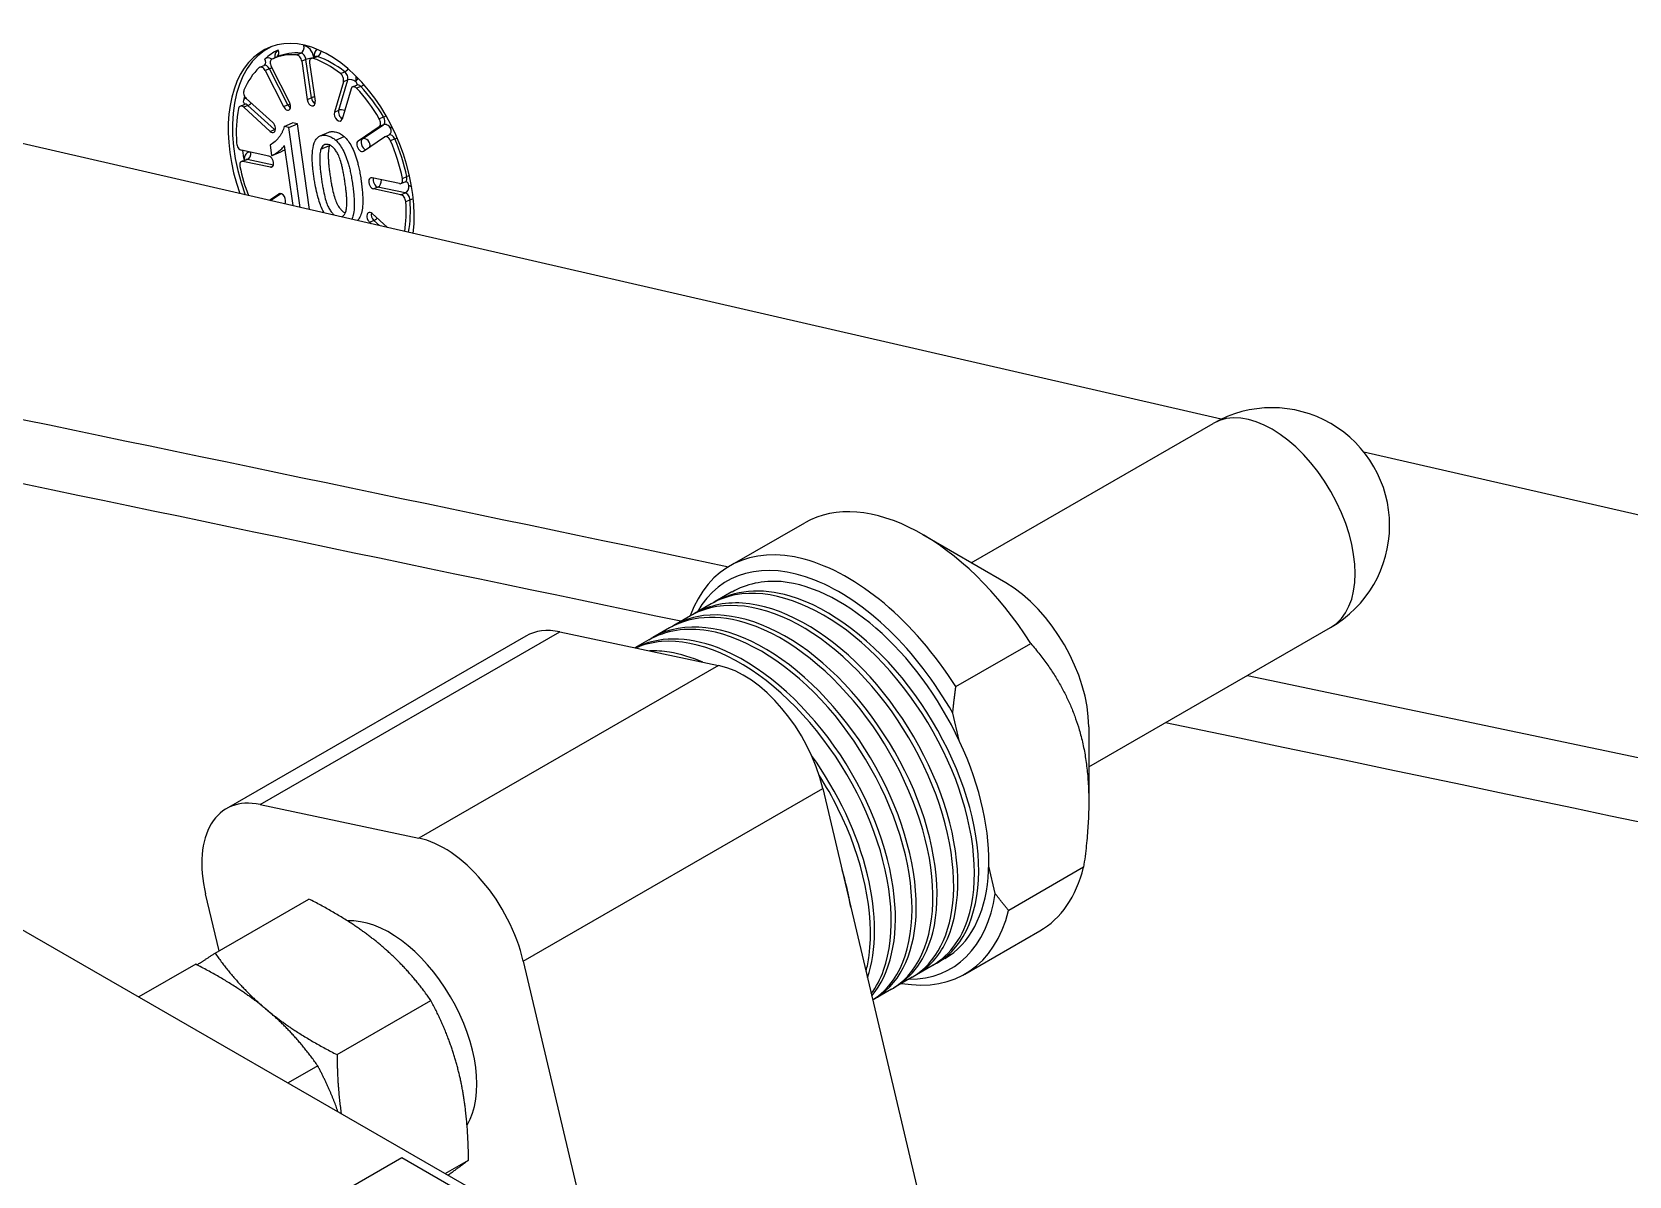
# Model space of a CAD drawing. Header units: millimetres. Extents: x 0 to 7722, y 0 to 5460.
# Drawn here: x 4555.2 to 4623.1, y 3604.8 to 3653.4 of the extents above; entities that cross this region are included whole.
import ezdxf

# ---------------------------------------------------------------- set-up
doc = ezdxf.new("R2010")
doc.units = ezdxf.units.MM
doc.header["$LTSCALE"] = 5
doc.layers.get('0').update_dxf_attribs({"linetype": 'CONTINUOUS'})

# ---------------------------------------------------------------- blocks, each defined once
blk = doc.blocks.new('RWFWFWEWEFWEFWEF')
for p, q in [((95.253, 2.657), (26.156, 18.543)), ((54.426, 17.601), (54.607, 17.677)), ((55.002, 17.975), (55.184, 18.051)), ((55.983, 18.127), (56.165, 18.203)), ((56.383, 17.93), (56.202, 17.853)), ((56.202, 17.853), (56.43, 16.229)), ((56.612, 16.305), (56.383, 17.93)), ((56.539, 17.782), (56.768, 16.157)), ((56.611, 17.977), (56.793, 18.053)), ((56.873, 18.053), (56.692, 17.977)), ((54.833, 17.534), (54.652, 17.458)), ((54.652, 17.458), (55.431, 15.928)), ((55.613, 16.004), (54.833, 17.534)), ((54.911, 17.631), (55.69, 16.101)), ((57.974, 16.984), (57.59, 15.7)), ((57.772, 15.776), (58.155, 17.06)), ((57.85, 17.333), (58.032, 17.409)), ((58.155, 17.06), (57.974, 16.984)), ((56.43, 16.229), (56.612, 16.305)), ((58.299, 16.687), (57.915, 15.403)), ((58.365, 16.769), (58.546, 16.845)), ((58.715, 16.785), (58.533, 16.709)), ((53.587, 15.947), (53.768, 16.023)), ((53.92, 15.979), (53.739, 15.903)), ((54.861, 14.877), (53.739, 15.903)), ((54.972, 15.25), (53.85, 16.275)), ((55.042, 14.953), (53.92, 15.979)), ((55.431, 15.928), (55.613, 16.004)), ((57.59, 15.7), (57.772, 15.776)), ((54.861, 14.877), (55.042, 14.953)), ((55.453, 15.087), (55.816, 15.239)), ((55.654, 15.044), (55.453, 15.087)), ((55.654, 15.044), (56.017, 15.196)), ((56.131, 11.652), (55.654, 15.044)), ((56.017, 15.196), (55.816, 15.239)), ((56.528, 11.561), (56.017, 15.196)), ((58.599, 14.483), (59.493, 15.083)), ((58.781, 14.559), (59.674, 15.159)), ((59.674, 15.159), (59.493, 15.083)), ((59.497, 15.413), (59.679, 15.489)), ((54.856, 14.296), (54.919, 13.848)), ((55.461, 14.274), (55.82, 11.724)), ((56.988, 14.687), (57.351, 14.839)), ((57.018, 14.123), (57.382, 14.275)), ((57.645, 14.505), (58.008, 14.657)), ((58.599, 14.483), (58.781, 14.559)), ((58.825, 14.04), (59.718, 14.639)), ((59.735, 14.648), (59.917, 14.724)), ((60.153, 14.558), (59.972, 14.482)), ((54.805, 13.83), (53.641, 14.076)), ((53.644, 13.6), (53.826, 13.676)), ((53.889, 13.681), (53.708, 13.605)), ((54.871, 13.36), (53.708, 13.605)), ((55, 13.447), (53.889, 13.681)), ((54.948, 13.86), (55.311, 14.012)), ((54.871, 13.36), (54.982, 13.406)), ((60.351, 12.658), (59.188, 12.904)), ((60.483, 12.882), (60.664, 12.958)), ((54.828, 11.952), (55.234, 12.224)), ((54.879, 11.94), (55.32, 12.236)), ((55.268, 12.238), (55.234, 12.224)), ((59.436, 12.509), (59.254, 12.433)), ((60.418, 12.187), (59.254, 12.433)), ((60.599, 12.263), (59.436, 12.509)), ((60.415, 12.663), (60.596, 12.739)), ((60.418, 12.187), (60.599, 12.263)), ((60.803, 11.969), (60.622, 11.893)), ((59.269, 11.09), (59.087, 11.014)), ((59.148, 10.958), (59.087, 11.014)), ((59.841, 10.799), (59.199, 11.386)), ((59.502, 10.877), (59.269, 11.09)), ((3.889, 4.269), (88.742, -44.594)), ((84.638, -3.438), (94.911, 2.478)), ((203.519, -22.233), (101.314, 1.264)), ((74.385, -3.573), (77.567, -1.74)), ((86.107, -4.29), (82.585, -2.247)), ((74.476, -4.674), (73.769, -5.081)), ((73.592, -5.183), (72.885, -5.59)), ((72.708, -5.692), (72.001, -6.099)), ((65.728, -6.551), (53, -13.88)), ((54.432, -13.702), (67.16, -6.373)), ((67.16, -6.373), (73.903, -7.798)), ((70.941, -6.71), (70.354, -7.048)), ((71.824, -6.201), (71.117, -6.608)), ((89.628, -12.104), (99.902, -6.188)), ((83.987, -8.698), (87.169, -6.865)), ((73.903, -7.798), (61.175, -15.128)), ((84.125, -10.985), (83.852, -9.826)), ((89.628, -10.406), (89.628, -13.593)), ((65.611, -20.351), (78.338, -13.021)), ((78.338, -13.021), (85.065, -41.562)), ((54.432, -13.702), (61.175, -15.128)), ((85.656, -17.481), (85.383, -16.322)), ((89.41, -16.37), (86.228, -18.202)), ((52.692, -19.914), (52.123, -17.501)), ((52.522, -20.012), (56.509, -17.716)), ((58.186, -18.671), (58.237, -18.642)), ((84.366, -20.904), (87.548, -19.072)), ((83.513, -20.241), (83.194, -20.425)), ((51.701, -20.485), (49.288, -21.874)), ((65.611, -20.351), (68.589, -32.989)), ((83.017, -20.527), (82.31, -20.934)), ((81.249, -21.545), (80.542, -21.952)), ((82.133, -21.036), (81.426, -21.443)), ((57.703, -24.324), (61.691, -22.028)), ((56.882, -24.797), (55.623, -25.522)), ((63.224, -27.309), (63.227, -27.308)), ((60.458, -28.707), (49.851, -34.815)), ((85.206, -42.959), (60.458, -28.707)), ((62.3, -29.367), (63.287, -28.799))]:
    blk.add_line(p, q)
blk.add_arc((97.407, -1.855), 5, 299.93599, 119.93599)
for centre, major_axis, ratio, start_param, end_param in [((57.03, 13.132), (-2.22, 5.304), 0.616333, 3.96838, 7.765153), ((57.211, 13.208), (-2.22, 5.304), 0.616333, 0.02778, 1.505798), ((57.393, 13.284), (-2.124, 5.073), 0.616333, 0.020765, 0.2211), ((55.403, 17.87), (-0.193, 0.461), 0.616333, 0.020765, 1.044706), ((55.023, 18.253), (0.104, -0.227), 0.787316, 0.068678, 1.544273), ((56.115, 18.441), (-0.018, -0.249), 0.75173, 0.363701, 1.934497), ((57.393, 13.284), (-2.124, 5.073), 0.616333, 5.933985, 5.980686), ((56.396, 18.041), (-0.193, 0.461), 0.616333, 4.424691, 5.980686), ((57.071, 17.899), (-0.193, 0.461), 0.616333, 0.017944, 1.047198), ((54.704, 17.447), (-0.097, 0.231), 0.616333, 4.833321, 6.283185), ((54.453, 17.871), (0.17, -0.184), 0.768316, 0, 1.2976), ((54.886, 17.523), (-0.193, 0.461), 0.616333, 5.545518, 6.504285), ((55.04, 17.718), (-0.097, 0.231), 0.616333, 0.020765, 1.691729), ((57.03, 13.132), (-2.027, 4.843), 0.616333, 5.980686, 6.30395), ((57.211, 13.208), (-2.027, 4.843), 0.616333, 5.980686, 6.283185), ((56.033, 17.889), (-0.097, 0.231), 0.616333, 4.309723, 5.980686), ((56.215, 17.965), (-0.097, 0.231), 0.616333, 4.309723, 5.980686), ((56.552, 17.894), (0.248, 0.035), 0.308594, 1.289447, 2.275696), ((56.708, 17.747), (-0.097, 0.231), 0.616333, 5.780351, 7.451315), ((57.03, 13.132), (2.027, -4.843), 0.616333, 2.315495, 2.638759), ((56.889, 17.823), (-0.097, 0.231), 0.616333, 5.780351, 6.283185), ((56.857, 18.284), (0.082, 0.236), 0.690011, 3.693502, 4.953315), ((57.211, 13.208), (2.027, -4.843), 0.616333, 2.315495, 2.638759), ((57.03, 13.132), (-2.027, 4.843), 0.616333, 0.2211, 0.544364), ((54.522, 17.371), (-0.097, 0.231), 0.616333, 4.833321, 6.504285), ((54.963, 17.621), (0.223, 0.113), 0.095001, 4.044751, 4.545462), ((57.811, 17.133), (0.097, -0.231), 0.616333, 0.644531, 2.315495), ((58.071, 17.609), (0.153, 0.198), 0.533719, 3.895797, 4.720715), ((57.993, 17.209), (0.097, -0.231), 0.616333, 0.644531, 2.315495), ((58.318, 16.912), (0.24, -0.072), 0.629502, 0.916082, 2.486878), ((58.174, 17.285), (0.193, -0.461), 0.616333, 0.644531, 1.181649), ((58.825, 16.69), (-0.193, 0.461), 0.616333, 0.128256, 0.644531), ((58.318, 16.912), (0.24, -0.072), 0.629502, 0.086604, 0.916082), ((57.393, 13.284), (-2.124, 5.073), 0.616333, 0.684526, 0.744699), ((54.046, 15.869), (-0.193, 0.461), 0.616333, 0.132871, 0.744699), ((53.906, 16.461), (-0.097, 0.231), 0.616333, 0.544364, 2.215327), ((56.781, 16.269), (-0.248, -0.035), 0.308594, 4.826355, 5.417288), ((56.781, 16.269), (0.097, -0.231), 0.616333, 4.309723, 5.590186), ((58.461, 16.538), (-0.097, 0.231), 0.616333, 5.256753, 6.927716), ((57.03, 13.132), (2.027, -4.843), 0.616333, 1.791896, 2.11516), ((58.643, 16.614), (-0.097, 0.231), 0.616333, 5.256753, 6.283185), ((58.786, 16.955), (0.182, 0.171), 0.407818, 3.971402, 4.632769), ((57.211, 13.208), (2.027, -4.843), 0.616333, 1.791896, 2.11516), ((57.03, 13.132), (-2.027, 4.843), 0.616333, 0.744699, 1.067962), ((53.683, 15.717), (-0.097, 0.231), 0.616333, 5.35692, 7.027884), ((53.53, 16.051), (0.245, -0.048), 0.579032, 0.168017, 0.85711), ((53.865, 15.793), (-0.097, 0.231), 0.616333, 5.35692, 6.283185), ((53.976, 16.165), (0.169, 0.185), 0.47314, 3.937561, 4.697441), ((55.561, 16.015), (0.097, -0.231), 0.616333, 4.833321, 7.974914), ((55.742, 16.091), (-0.223, -0.113), 0.095001, 0.903158, 1.387613), ((55.742, 16.091), (0.097, -0.231), 0.616333, 4.833321, 5.590186), ((56.599, 16.193), (0.097, -0.231), 0.616333, 4.309723, 7.451315), ((57.753, 15.551), (0.097, -0.231), 0.616333, 3.786124, 6.927716), ((57.934, 15.627), (0.097, -0.231), 0.616333, 3.786124, 5.591393), ((57.934, 15.627), (-0.24, 0.072), 0.629502, 4.52704, 5.628471), ((54.916, 15.064), (0.097, -0.231), 0.616333, 5.35692, 8.498513), ((55.098, 15.14), (-0.169, -0.185), 0.47314, 0.795968, 1.041313), ((55.098, 15.14), (0.097, -0.231), 0.616333, 5.35692, 5.590186), ((59.38, 15.304), (0.097, -0.231), 0.616333, 0.120932, 1.791896), ((59.561, 15.38), (0.097, -0.231), 0.616333, 0.120932, 1.791896), ((59.787, 14.937), (-0.139, 0.208), 0.781734, 4.559454, 6.130251), ((59.796, 15.598), (0.215, 0.127), 0.172698, 4.036316, 4.555049), ((59.787, 14.937), (0.139, -0.208), 0.781734, 0, 1.417862), ((59.743, 15.456), (0.193, -0.461), 0.616333, 0.120932, 0.405975), ((60.195, 14.569), (-0.193, 0.461), 0.616333, 6.120196, 6.404118), ((53.608, 14.312), (-0.097, 0.231), 0.616333, 1.067962, 2.738926), ((58.712, 14.261), (0.097, -0.231), 0.616333, 3.262525, 6.404118), ((58.894, 14.337), (-0.097, 0.231), 0.616333, 0.120932, 2.699907), ((58.894, 14.337), (-0.139, 0.208), 0.781734, 3.722456, 6.130251), ((59.831, 14.417), (-0.097, 0.231), 0.616333, 4.733154, 6.404118), ((60.013, 14.493), (-0.097, 0.231), 0.616333, 4.733154, 6.283185), ((57.03, 13.132), (2.027, -4.843), 0.616333, 1.268297, 1.591561), ((60.293, 14.622), (0.229, 0.099), 0.016351, 4.048207, 4.540518), ((57.211, 13.208), (2.027, -4.843), 0.616333, 1.268297, 1.591561), ((53.741, 13.37), (-0.097, 0.231), 0.616333, 5.880519, 7.551483), ((57.393, 13.284), (-2.124, 5.073), 0.616333, 1.168193, 1.248992), ((54.104, 13.522), (-0.193, 0.461), 0.616333, 5.917785, 7.330383), ((53.922, 13.446), (-0.097, 0.231), 0.616333, 5.880519, 6.283185), ((53.856, 13.917), (0.052, 0.245), 0.724502, 3.605796, 5.175204), ((54.838, 13.595), (0.097, -0.231), 0.616333, 5.880519, 9.022112), ((57.03, 13.132), (-2.027, 4.843), 0.616333, 1.268297, 1.514518), ((59.221, 12.669), (-0.097, 0.231), 0.616333, 5.880519, 9.022112), ((59.403, 12.745), (0.097, -0.231), 0.616333, 3.786925, 5.880519), ((60.5, 12.97), (0.097, -0.231), 0.616333, 0, 1.268297), ((60.829, 12.946), (0.245, 0.051), 0.234597, 1.715173, 2.257546), ((55.347, 12.002), (-0.097, 0.231), 0.616333, 3.453457, 6.404118), ((59.403, 12.745), (-0.052, -0.245), 0.724502, 0.464203, 2.033611), ((60.318, 12.894), (0.097, -0.231), 0.616333, 5.880519, 7.551483), ((60.566, 12.499), (-0.052, -0.245), 0.724502, 0.464203, 2.034999), ((60.632, 12.028), (0.097, -0.231), 0.616333, 1.067962, 2.738926), ((60.566, 12.499), (0.052, 0.245), 0.724502, 5.176592, 6.280726), ((60.681, 13.046), (0.193, -0.461), 0.616333, 5.880519, 6.249416), ((60.814, 12.104), (0.193, -0.461), 0.616333, 2.363641, 2.738926), ((60.451, 11.952), (0.097, -0.231), 0.616333, 1.067962, 2.738926), ((57.03, 13.132), (2.027, -4.843), 0.616333, 0.794236, 1.067962), ((57.211, 13.208), (2.027, -4.843), 0.616333, 0.767805, 1.067962), ((60.974, 11.91), (-0.249, -0.017), 0.379498, 4.806109, 5.441446), ((59.143, 11.2), (-0.097, 0.231), 0.616333, 5.35692, 8.498513), ((59.325, 11.276), (0.097, -0.231), 0.616333, 3.834592, 5.35692), ((59.325, 11.276), (-0.169, -0.185), 0.47314, 0.795968, 1.555848), ((97.407, -1.855), (-2.495, 4.333), 0.578093, 3.141593, 6.283185), ((82.557, -10.406), (-4.99, 8.666), 0.578093, 4.789168, 6.283185), ((79.375, -12.239), (-4.99, 8.666), 0.578093, 4.789168, 6.734212), ((79.022, -12.442), (-4.741, 8.233), 0.578093, 4.697312, 6.609068), ((79.022, -12.442), (4.491, -7.799), 0.578093, 0, 2.755286), ((86.093, -8.37), (2.495, -4.333), 0.578093, 0.787332, 2.354261), ((68.223, -10.884), (-2.495, 4.333), 0.578093, 5.805153, 6.283185), ((74.967, -12.309), (-2.495, 4.333), 0.578093, 4.234357, 5.805153), ((55.495, -18.213), (-2.495, 4.333), 0.578093, 5.805153, 7.37595), ((112.263, -26.175), (3.219, 15.231), 0.724502, 0.728228, 0.728242), ((112.263, -26.175), (-3.215, -15.214), 0.724502, 3.868555, 3.868569), ((62.239, -19.638), (2.495, -4.333), 0.578093, 1.092764, 2.663561), ((82.557, -10.406), (4.99, -8.666), 0.578093, 0, 0.537953), ((79.022, -12.442), (4.741, -8.233), 0.578093, 5.957302, 6.912995), ((79.375, -12.239), (4.99, -8.666), 0.578093, 5.832158, 6.821139), ((59.93, -23.437), (-2.62, 4.55), 0.578093, 3.4499, 6.000941)]:
    blk.add_ellipse(centre, major_axis=major_axis, ratio=ratio, start_param=start_param, end_param=end_param)
for points, knots in [([(54.623, 17.687), (54.622, 17.687), (54.622, 17.686), (54.62, 17.685), (54.619, 17.684), (54.617, 17.683), (54.616, 17.682), (54.614, 17.68), (54.613, 17.68), (54.61, 17.679), (54.609, 17.678), (54.607, 17.677)], [0.9470301, 0.9470301, 0.9470301, 0.9470301, 0.9912501, 0.9912501, 1.03547, 1.03547, 1.07969, 1.07969, 1.1239099, 1.1239099, 1.1681299, 1.1681299, 1.1681299, 1.1681299]), ([(55.143, 18.038), (55.143, 18.038), (55.143, 18.037), (55.142, 18.036), (55.139, 18.033), (55.135, 18.03)], [7.0927514, 7.0927514, 7.0927514, 7.0927514, 7.1430506, 7.1430506, 7.329946, 7.329946, 7.329946, 7.329946]), ([(56.811, 18.066), (56.811, 18.066), (56.811, 18.065), (56.808, 18.063), (56.803, 18.059), (56.795, 18.054), (56.794, 18.054), (56.793, 18.053)], [0.8095661, 0.8095661, 0.8095661, 0.8095661, 0.8879662, 0.8879662, 1.1215922, 1.1215922, 1.1681299, 1.1681299, 1.1681299, 1.1681299]), ([(58.565, 16.858), (58.565, 16.858), (58.564, 16.857), (58.562, 16.855), (58.56, 16.853), (58.554, 16.849), (58.55, 16.847), (58.546, 16.845)], [0.8095661, 0.8095661, 0.8095661, 0.8095661, 0.9103174, 0.9103174, 1.0392237, 1.0392237, 1.1681299, 1.1681299, 1.1681299, 1.1681299]), ([(53.787, 16.036), (53.787, 16.036), (53.786, 16.036), (53.785, 16.034), (53.783, 16.032), (53.777, 16.028), (53.773, 16.025), (53.768, 16.023)], [0.8095661, 0.8095661, 0.8095661, 0.8095661, 0.8702505, 0.8702505, 1.0191902, 1.0191902, 1.1681299, 1.1681299, 1.1681299, 1.1681299]), ([(55.453, 15.087), (55.438, 15.011), (55.401, 14.898), (55.323, 14.75), (55.251, 14.64), (55.166, 14.536), (55.042, 14.413), (54.934, 14.338), (54.856, 14.296)], [0.0270572, 0.0270572, 0.0270572, 0.0270572, 0.064093, 0.082611, 0.1011289, 0.1196468, 0.1381647, 0.1752006, 0.1752006, 0.1752006, 0.1752006]), ([(54.919, 13.848), (54.963, 13.865), (55.033, 13.898), (55.132, 13.961), (55.212, 14.017), (55.289, 14.079), (55.377, 14.163), (55.431, 14.229), (55.461, 14.274)], [0.21785946, 0.21785946, 0.21785946, 0.21785946, 0.24270003, 0.25512032, 0.26754061, 0.2799609, 0.29238118, 0.31722176, 0.31722176, 0.31722176, 0.31722176]), ([(57.155, 11.417), (57.078, 11.553), (56.971, 11.804), (56.85, 12.229), (56.782, 12.55), (56.736, 12.829), (56.704, 13.053), (56.679, 13.261), (56.656, 13.517), (56.645, 13.799), (56.665, 14.163), (56.739, 14.432), (56.863, 14.614), (56.984, 14.697), (57.107, 14.721), (57.22, 14.714), (57.343, 14.689), (57.487, 14.629), (57.594, 14.551), (57.645, 14.505)], [0.0064277, 0.0064277, 0.0064277, 0.0064277, 0.0586982, 0.0880473, 0.1173964, 0.1320709, 0.1467455, 0.16142, 0.1760945, 0.2054436, 0.2347927, 0.2934909, 0.32284, 0.3521891, 0.3815382, 0.3962127, 0.4108873, 0.4402364, 0.4695854, 0.4695854, 0.4695854, 0.4695854]), ([(58.075, 11.468), (58.091, 11.514), (58.116, 11.634), (58.122, 11.851), (58.113, 12.065), (58.099, 12.246), (58.081, 12.414), (58.063, 12.558), (58.042, 12.711), (58.014, 12.898), (57.978, 13.101), (57.941, 13.287), (57.889, 13.51), (57.82, 13.743), (57.744, 13.912), (57.681, 14.016), (57.617, 14.11), (57.535, 14.205), (57.433, 14.283), (57.325, 14.326), (57.222, 14.332), (57.11, 14.29), (57.049, 14.204), (57.018, 14.123)], [0.4990431, 0.4990431, 0.4990431, 0.4990431, 0.530353, 0.5616628, 0.5773177, 0.5929726, 0.6086275, 0.6164549, 0.6242824, 0.6399373, 0.6555922, 0.6712471, 0.686902, 0.7182118, 0.7495216, 0.7651765, 0.7808314, 0.8121412, 0.843451, 0.8747608, 0.9060706, 0.9373804, 1, 1, 1, 1]), ([(57.382, 14.275), (57.363, 14.223), (57.336, 14.092), (57.327, 13.865), (57.336, 13.644), (57.349, 13.459), (57.367, 13.288), (57.386, 13.143), (57.407, 12.988), (57.435, 12.801), (57.482, 12.529), (57.546, 12.235), (57.616, 12.004), (57.676, 11.855), (57.738, 11.733), (57.818, 11.61), (57.917, 11.497), (57.995, 11.439), (58.04, 11.416), (58.051, 11.411)], [0, 0, 0, 0, 0.0311902, 0.0623804, 0.0779755, 0.0935706, 0.1091657, 0.1169632, 0.1247608, 0.1403559, 0.155951, 0.1871412, 0.2183314, 0.2339265, 0.2495216, 0.2807118, 0.311902, 0.3430922, 0.3524113, 0.3524113, 0.3524113, 0.3524113]), ([(57.351, 14.839), (57.351, 14.839), (57.396, 14.858), (57.471, 14.873), (57.583, 14.866), (57.706, 14.841), (57.85, 14.781), (57.957, 14.703), (58.008, 14.657)], [0.3520563, 0.3520563, 0.3520563, 0.3520563, 0.3521891, 0.3815382, 0.3962127, 0.4108873, 0.4402364, 0.4695854, 0.4695854, 0.4695854, 0.4695854]), ([(57.645, 14.505), (57.703, 14.452), (57.812, 14.331), (57.956, 14.098), (58.061, 13.863), (58.138, 13.651), (58.192, 13.483), (58.243, 13.291), (58.29, 13.07), (58.327, 12.863), (58.354, 12.684), (58.381, 12.494), (58.408, 12.272), (58.434, 11.951), (58.438, 11.614), (58.401, 11.337), (58.357, 11.197), (58.336, 11.145)], [0.4695854, 0.4695854, 0.4695854, 0.4695854, 0.5027364, 0.5358873, 0.5690382, 0.5856136, 0.6021891, 0.6187645, 0.63534, 0.6519154, 0.6602032, 0.6684909, 0.6850664, 0.7016418, 0.7347927, 0.7679436, 0.7910705, 0.7910705, 0.7910705, 0.7910705]), ([(58.008, 14.657), (58.066, 14.604), (58.175, 14.483), (58.319, 14.25), (58.424, 14.015), (58.501, 13.803), (58.555, 13.635), (58.606, 13.443), (58.653, 13.223), (58.69, 13.015), (58.717, 12.836), (58.744, 12.646), (58.771, 12.424), (58.797, 12.103), (58.801, 11.766), (58.76, 11.458), (58.681, 11.233), (58.606, 11.129), (58.566, 11.092)], [0.4695854, 0.4695854, 0.4695854, 0.4695854, 0.5027364, 0.5358873, 0.5690382, 0.5856136, 0.6021891, 0.6187645, 0.63534, 0.6519154, 0.6602032, 0.6684909, 0.6850664, 0.7016418, 0.7347927, 0.7679436, 0.8010945, 0.8290271, 0.8290271, 0.8290271, 0.8290271]), ([(59.926, 14.729), (59.926, 14.729), (59.925, 14.729), (59.924, 14.728), (59.923, 14.727), (59.922, 14.727), (59.921, 14.726), (59.92, 14.726), (59.919, 14.725), (59.918, 14.725), (59.917, 14.724), (59.917, 14.724)], [1.0471976, 1.0471976, 1.0471976, 1.0471976, 1.071384, 1.071384, 1.0955705, 1.0955705, 1.119757, 1.119757, 1.1439434, 1.1439434, 1.1681299, 1.1681299, 1.1681299, 1.1681299]), ([(53.844, 13.689), (53.844, 13.689), (53.841, 13.685), (53.833, 13.68), (53.829, 13.678), (53.826, 13.676)], [7.0927514, 7.0927514, 7.0927514, 7.0927514, 7.3324988, 7.3324988, 7.4513152, 7.4513152, 7.4513152, 7.4513152]), ([(55.311, 14.012), (55.347, 14.027), (55.403, 14.055), (55.463, 14.092), (55.484, 14.106)], [0.2232851, 0.2232851, 0.2232851, 0.2232851, 0.24270003, 0.25322226, 0.25322226, 0.25322226, 0.25322226]), ([(57.018, 14.123), (57, 14.071), (56.973, 13.94), (56.964, 13.713), (56.972, 13.492), (56.986, 13.307), (57.004, 13.136), (57.022, 12.991), (57.043, 12.836), (57.072, 12.649), (57.119, 12.377), (57.183, 12.083), (57.253, 11.851), (57.312, 11.703), (57.375, 11.581), (57.455, 11.458), (57.535, 11.367), (57.582, 11.326), (57.596, 11.315)], [0, 0, 0, 0, 0.0311902, 0.0623804, 0.0779755, 0.0935706, 0.1091657, 0.1169632, 0.1247608, 0.1403559, 0.155951, 0.1871412, 0.2183314, 0.2339265, 0.2495216, 0.2807118, 0.311902, 0.3247794, 0.3247794, 0.3247794, 0.3247794]), ([(60.596, 12.739), (60.599, 12.74), (60.601, 12.741), (60.606, 12.742), (60.608, 12.743), (60.612, 12.743), (60.614, 12.744), (60.617, 12.744), (60.618, 12.743), (60.618, 12.743), (60.618, 12.743), (60.618, 12.743)], [4.3097225, 4.3097225, 4.3097225, 4.3097225, 4.3902558, 4.3902558, 4.4707891, 4.4707891, 4.5513224, 4.5513224, 4.6318557, 4.6318557, 4.6682864, 4.6682864, 4.6682864, 4.6682864]), ([(57.9, 11.245), (57.916, 11.252), (57.986, 11.292), (58.041, 11.376), (58.075, 11.468)], [0.4191742, 0.4191742, 0.4191742, 0.4191742, 0.43666275, 0.49904315, 0.49904315, 0.49904315, 0.49904315]), ([(83.012, -20.52), (83.758, -20.086), (84.311, -19.314), (84.581, -18.283), (85.006, -16.662), (84.726, -14.421), (83.813, -12.234), (82.9, -10.046), (81.367, -7.943), (79.658, -6.557), (77.949, -5.17), (76.088, -4.519), (74.617, -4.805), (74.249, -4.876), (73.907, -5.005), (73.595, -5.188)], [22.46918, 22.46918, 22.46918, 22.46918, 22.983413, 22.983413, 22.983413, 23.791839, 23.791839, 23.791839, 24.600265, 24.600265, 24.600265, 25.408692, 25.408692, 25.408692, 25.610773, 25.610773, 25.610773, 25.610773]), ([(83.102, -20.471), (83.362, -20.336), (83.6, -20.161), (83.81, -19.947), (84.787, -18.955), (85.17, -17.134), (84.834, -15.031), (84.497, -12.928), (83.445, -10.574), (81.979, -8.675), (80.514, -6.776), (78.654, -5.359), (76.943, -4.853), (75.713, -4.488), (74.571, -4.598), (73.684, -5.14)], [16.165758, 16.165758, 16.165758, 16.165758, 16.340012, 16.340012, 16.340012, 17.148438, 17.148438, 17.148438, 17.956864, 17.956864, 17.956864, 18.765291, 18.765291, 18.765291, 19.3466, 19.3466, 19.3466, 19.3466]), ([(81.332, -21.486), (82.136, -21.056), (82.727, -20.246), (83.003, -19.15), (83.414, -17.516), (83.119, -15.269), (82.194, -13.083), (81.269, -10.897), (79.727, -8.803), (78.015, -7.431), (76.303, -6.058), (74.444, -5.426), (72.981, -5.73), (72.596, -5.81), (72.239, -5.954), (71.917, -6.157)], [28.732129, 28.732129, 28.732129, 28.732129, 29.274834, 29.274834, 29.274834, 30.08326, 30.08326, 30.08326, 30.891687, 30.891687, 30.891687, 31.700113, 31.700113, 31.700113, 31.91297, 31.91297, 31.91297, 31.91297]), ([(82.132, -21.035), (83.144, -20.443), (83.783, -19.209), (83.882, -17.597), (83.996, -15.732), (83.384, -13.386), (82.216, -11.266), (81.048, -9.146), (79.34, -7.28), (77.588, -6.23), (75.837, -5.181), (74.066, -4.962), (72.792, -5.646), (72.764, -5.661), (72.736, -5.676), (72.708, -5.692)], [28.752366, 28.752366, 28.752366, 28.752366, 29.450824, 29.450824, 29.450824, 30.25925, 30.25925, 30.25925, 31.067677, 31.067677, 31.067677, 31.876103, 31.876103, 31.876103, 31.893958, 31.893958, 31.893958, 31.893958]), ([(82.216, -20.975), (82.749, -20.695), (83.19, -20.251), (83.504, -19.658), (84.21, -18.323), (84.256, -16.253), (83.615, -14.071), (82.974, -11.89), (81.655, -9.627), (80.039, -7.963), (78.424, -6.298), (76.534, -5.256), (74.92, -5.152), (74.127, -5.101), (73.406, -5.277), (72.803, -5.651)], [22.448944, 22.448944, 22.448944, 22.448944, 22.807423, 22.807423, 22.807423, 23.615849, 23.615849, 23.615849, 24.424276, 24.424276, 24.424276, 25.232702, 25.232702, 25.232702, 25.629785, 25.629785, 25.629785, 25.629785]), ([(80.454, -22), (81.529, -21.423), (82.204, -20.141), (82.294, -18.456), (82.395, -16.581), (81.768, -14.233), (80.589, -12.118), (79.41, -10.002), (77.696, -8.148), (75.944, -7.115), (74.192, -6.081), (72.427, -5.882), (71.162, -6.583), (71.118, -6.608), (71.073, -6.634), (71.03, -6.661)], [35.01581, 35.01581, 35.01581, 35.01581, 35.742245, 35.742245, 35.742245, 36.550671, 36.550671, 36.550671, 37.359098, 37.359098, 37.359098, 38.167524, 38.167524, 38.167524, 38.196156, 38.196156, 38.196156, 38.196156]), ([(81.249, -21.544), (81.357, -21.483), (81.461, -21.414), (81.561, -21.337), (82.645, -20.505), (83.17, -18.811), (82.969, -16.765), (82.767, -14.719), (81.842, -12.35), (80.457, -10.369), (79.072, -8.389), (77.245, -6.824), (75.509, -6.148), (74.131, -5.61), (72.824, -5.639), (71.826, -6.205)], [35.035551, 35.035551, 35.035551, 35.035551, 35.109808, 35.109808, 35.109808, 35.918235, 35.918235, 35.918235, 36.726661, 36.726661, 36.726661, 37.535088, 37.535088, 37.535088, 38.177144, 38.177144, 38.177144, 38.177144]), ([(80.413, -21.83), (81.203, -20.902), (81.557, -19.389), (81.371, -17.619), (81.156, -15.566), (80.217, -13.198), (78.823, -11.225), (77.429, -9.252), (75.599, -7.702), (73.865, -7.043), (72.563, -6.548), (71.329, -6.561), (70.361, -7.054)], [41.512503, 41.512503, 41.512503, 41.512503, 42.209656, 42.209656, 42.209656, 43.018082, 43.018082, 43.018082, 43.826509, 43.826509, 43.826509, 44.433712, 44.433712, 44.433712, 44.433712]), ([(80.39, -21.734), (80.604, -21.447), (80.782, -21.112), (80.917, -20.735), (81.459, -19.224), (81.311, -17.045), (80.506, -14.851), (79.701, -12.658), (78.249, -10.482), (76.572, -8.976), (74.895, -7.471), (73.015, -6.658), (71.481, -6.786), (71.091, -6.818), (70.725, -6.911), (70.388, -7.059)], [47.842728, 47.842728, 47.842728, 47.842728, 48.044631, 48.044631, 48.044631, 48.853057, 48.853057, 48.853057, 49.661483, 49.661483, 49.661483, 50.46991, 50.46991, 50.46991, 50.675114, 50.675114, 50.675114, 50.675114]), ([(80.452, -21.994), (80.792, -21.785), (81.089, -21.503), (81.332, -21.152), (82.159, -19.961), (82.352, -17.99), (81.841, -15.833), (81.329, -13.677), (80.121, -11.365), (78.565, -9.591), (77.008, -7.818), (75.123, -6.608), (73.46, -6.329), (72.519, -6.17), (71.655, -6.312), (70.945, -6.719)], [41.33948, 41.33948, 41.33948, 41.33948, 41.577219, 41.577219, 41.577219, 42.385646, 42.385646, 42.385646, 43.194072, 43.194072, 43.194072, 44.002499, 44.002499, 44.002499, 44.460329, 44.460329, 44.460329, 44.460329]), ([(73.245, -7.664), (72.76, -7.455), (72.28, -7.31), (71.819, -7.237), (71.533, -7.192), (71.254, -7.174), (70.985, -7.184)], [50.0687594, 50.0687594, 50.0687594, 50.0687594, 50.2939197, 50.2939197, 50.2939197, 50.4333382, 50.4333382, 50.4333382, 50.4333382]), ([(80.232, -21.067), (80.626, -19.89), (80.636, -18.339), (80.234, -16.684), (79.818, -14.973), (78.967, -13.17), (77.854, -11.618)], [48.057393, 48.057393, 48.057393, 48.057393, 48.677067, 48.677067, 48.677067, 49.317317, 49.317317, 49.317317, 49.317317]), ([(80.169, -20.793), (80.225, -20.578), (80.269, -20.352), (80.3, -20.117), (80.536, -18.339), (80.051, -16.025), (78.978, -13.87), (78.739, -13.389), (78.471, -12.919), (78.18, -12.464)], [54.40492, 54.40492, 54.40492, 54.40492, 54.512042, 54.512042, 54.512042, 55.320468, 55.320468, 55.320468, 55.500631, 55.500631, 55.500631, 55.500631])]:
    blk.add_open_spline(points, degree=3, knots=knots)
for points in [[(57.391, 14.298), (57.388, 14.291), (57.384, 14.283), (57.382, 14.275)], [(5.952, 10.625), (28.752, 5.902), (51.545, 1.158), (74.33, -3.605)], [(72.309, -5.922), (49.542, -1.164), (26.769, 3.578), (3.987, 8.301)], [(47.556, -0.756), (47.556, -0.756), (47.556, -0.756), (47.556, -0.756)], [(48.329, -0.917), (48.329, -0.917), (48.329, -0.917), (48.329, -0.917)], [(49.096, -1.077), (49.096, -1.077), (49.096, -1.077), (49.096, -1.077)], [(49.848, -1.234), (49.848, -1.234), (49.848, -1.234), (49.848, -1.234)], [(53.002, -1.892), (53.002, -1.892), (53.002, -1.891), (53.002, -1.891)], [(53.955, -2.09), (53.955, -2.09), (53.955, -2.09), (53.955, -2.09)], [(54.374, -2.177), (54.374, -2.177), (54.374, -2.178), (54.374, -2.178)], [(55.332, -2.377), (55.332, -2.377), (55.331, -2.377), (55.331, -2.377)], [(58.447, -3.027), (58.447, -3.027), (58.447, -3.027), (58.447, -3.027)], [(60.816, -3.522), (60.816, -3.522), (60.816, -3.522), (60.816, -3.522)], [(63.891, -4.164), (63.891, -4.164), (63.891, -4.164), (63.891, -4.164)], [(66.316, -4.67), (66.316, -4.67), (66.316, -4.67), (66.316, -4.67)], [(76.56, -4.24), (75.786, -4.181), (75.079, -4.338), (74.481, -4.683)], [(69.318, -5.297), (69.318, -5.298), (69.318, -5.298), (69.318, -5.298)], [(71.909, -5.839), (71.909, -5.839), (71.909, -5.839), (71.909, -5.839)], [(96.374, -8.22), (129.465, -15.156), (162.54, -22.132), (195.596, -29.144)], [(193.686, -31.461), (160.103, -24.35), (126.503, -17.271), (92.886, -10.228)], [(79.521, -18.059), (79.437, -17.541), (79.314, -17.008), (79.15, -16.47)]]:
    blk.add_open_spline(points, degree=3)
for points, weights in [([(87.169, -6.865), (90.252, -10.488), (89.41, -16.37)], [1, 1.17647058824, 1]), ([(83.852, -9.826), (83.903, -9.285), (83.987, -8.698)], [1, 1.00138486585, 1]), ([(86.228, -18.202), (85.92, -17.841), (85.656, -17.481)], [1, 1.00138486585, 1]), ([(59.51, -19.636), (58.308, -18.635), (56.509, -17.716)], [1, 1.0379548493, 1]), ([(61.691, -22.028), (60.713, -20.636), (59.51, -19.636)], [1, 1.0379548493, 1]), ([(51.757, -20.514), (52.111, -20.281), (52.522, -20.012)], [1.01569830874, 1.01108887756, 1]), ([(52.522, -20.012), (53.5, -21.404), (54.702, -22.405)], [1, 1.0379548493, 1]), ([(54.702, -22.405), (53.5, -21.404), (51.701, -20.485)], [1, 1.0379548493, 1]), ([(62.899, -25.177), (62.529, -23.606), (61.691, -22.028)], [1, 1.0379548493, 1]), ([(56.882, -24.797), (55.904, -23.405), (54.702, -22.405)], [1, 1.0379548493, 1]), ([(54.702, -22.405), (55.904, -23.405), (57.703, -24.324)], [1, 1.0379548493, 1]), ([(57.703, -24.324), (57.715, -25.698), (57.878, -26.821)], [1, 1.02511841463, 1.01699023416]), ([(57.74, -26.742), (57.409, -25.788), (56.882, -24.797)], [1.01790020484, 1.02349880251, 1]), ([(63.287, -28.799), (63.269, -26.748), (62.899, -25.177)], [1, 1.0379548493, 1]), ([(62.418, -29.435), (62.91, -29.089), (63.287, -28.799)], [1.01660699393, 1.02568448589, 1])]:
    blk.add_rational_spline(points, weights, degree=2)

msp = doc.modelspace()

# ---------------------------------------------------------------- block references
msp.add_blockref('RWFWFWEWEFWEFWEF', (4510.5, 3634.26))

doc.saveas('drawing.dxf')
